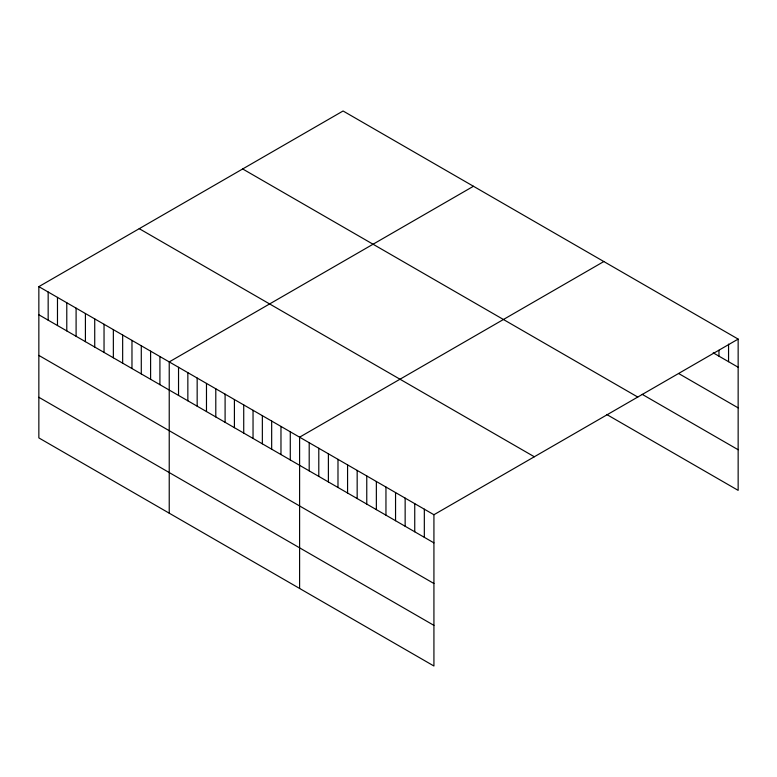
<?xml version="1.0" encoding="UTF-8"?>
<svg xmlns="http://www.w3.org/2000/svg" width="777" height="777" viewBox="0 0 777 777"><rect width="100%" height="100%" fill="white"/><g stroke="black" fill="none" stroke-linecap="round" stroke-linejoin="round"><path stroke-width="1.17" d="M38.85 286.635L433.925 514.733L433.925 666.006L38.85 437.907L38.85 286.635L343.075 110.994L738.15 339.093L738.15 490.365L606.701 414.471M473.446 186.266L169.231 361.907L169.231 513.179M603.826 261.538L299.601 437.179L299.601 588.451M433.925 514.733L738.15 339.093M713.208 352.836L738.15 367.239M678.661 373.523L738.15 407.867M642.2 394.337L738.15 449.737M242.677 168.959L637.762 397.047M139.238 228.671L534.323 456.769M38.85 314.782L433.925 542.87M38.85 355.41L433.925 583.508M38.85 397.28L433.925 625.368M728.554 344.104L728.554 361.693M718.958 350.291L718.958 356.157M424.329 509.188L424.329 537.334M414.743 503.651L414.743 531.798M405.147 498.115L405.147 526.252M395.551 492.569L395.551 520.716M385.955 487.033L385.955 515.18M376.359 481.497L376.359 509.634M366.763 475.951L366.763 504.098M357.167 470.415L357.167 498.562M347.572 464.879L347.572 493.016M337.985 459.333L337.985 487.48M328.389 453.797L328.389 481.944M318.793 448.261L318.793 476.398M309.197 442.715L309.197 470.862M290.287 431.798L290.287 459.945M280.973 426.427L280.973 454.574M271.668 421.047L271.668 449.193M262.354 415.676L262.354 443.813M253.04 410.295L253.04 438.442M243.725 404.914L243.725 433.061M234.411 399.543L234.411 427.69M225.097 394.162L225.097 422.309M215.792 388.791L215.792 416.938M206.478 383.411L206.478 411.557M197.164 378.04L197.164 406.177M187.849 372.659L187.849 400.806M178.535 367.278L178.535 395.425M159.916 356.526L159.916 384.673M150.602 351.155L150.602 379.302M141.288 345.775L141.288 373.922M131.973 340.404L131.973 368.541M122.659 335.023L122.659 363.17M113.355 329.642L113.355 357.789M104.04 324.271L104.04 352.418M94.726 318.891L94.726 347.037M85.412 313.519L85.412 341.666M76.097 308.139L76.097 336.286M66.783 302.768L66.783 330.905M57.479 297.387L57.479 325.534M48.164 292.006L48.164 320.153"/></g></svg>
